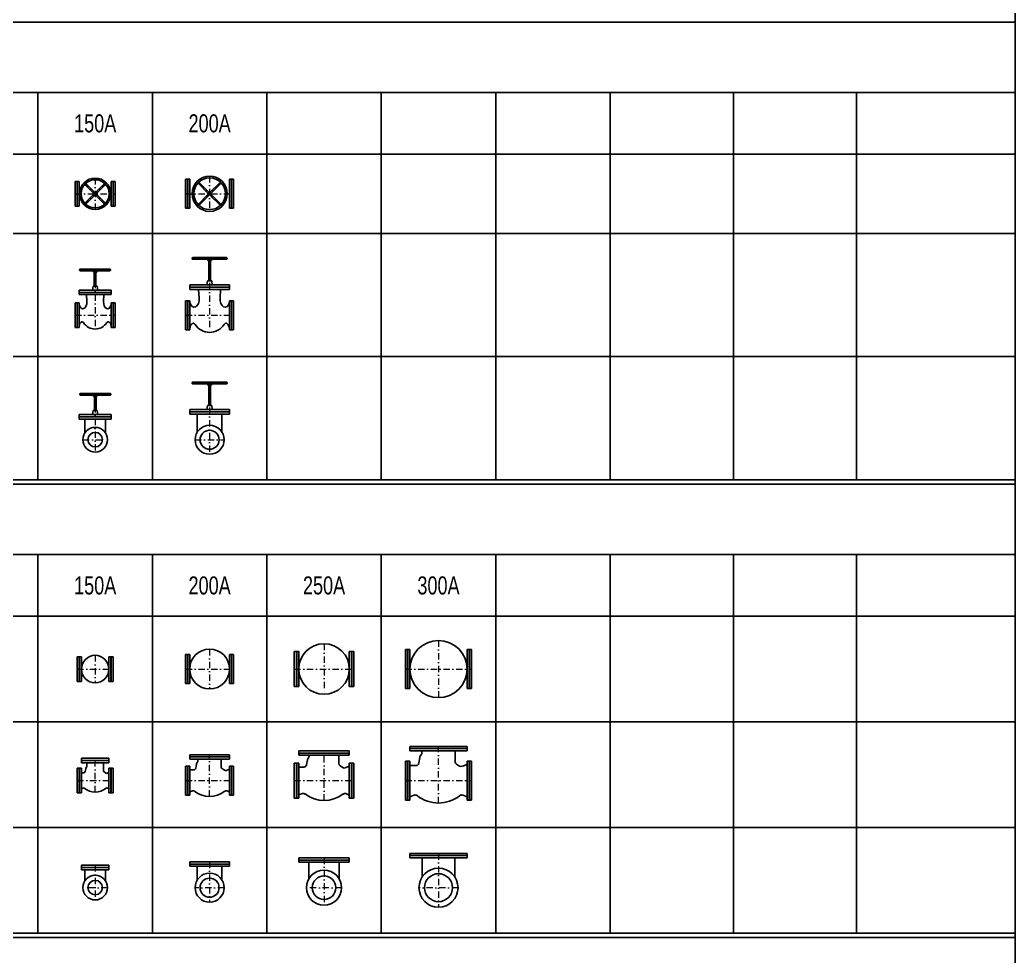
# Model space of a CAD drawing. Extents: x 0 to 60630, y 0 to 46389.
# Drawn here: x 13639 to 24944, y 10500 to 21136 of the extents above; entities that cross this region are included whole.
import ezdxf
from ezdxf.enums import TextEntityAlignment as Align

# ---------------------------------------------------------------- set-up
doc = ezdxf.new("R2010")
doc.units = 0
doc.header["$LTSCALE"] = 30
doc.header["$MEASUREMENT"] = 0
doc.linetypes.add('DGN Style 4', pattern=[4.8, 2.4, -1.2, 0, -1.2])
doc.layers.add('L(c)', color=1, linetype='DGN Style 4', lineweight=5)
doc.layers.add('L(txt)', color=2, linetype='Continuous', lineweight=13)
doc.styles.add('Style-ENGINEERING', font='ENGINEERING.shx')

# ---------------------------------------------------------------- blocks, each defined once
blk = doc.blocks.new('*U30')
for p, q in [((-273, 165), (-251, 165)), ((-273, 165), (-273, -165)), ((-251, 165), (-251, -165)), ((-248, 165), (-248, -165)), ((-248, 165), (-226, 165)), ((-226, 165), (-226, -165)), ((-15, 4), (-132, 122)), ((-4, 15), (-122, 132)), ((4, 15), (122, 132)), ((15, 4), (132, 122)), ((247, 165), (225, 165)), ((225, 165), (225, -165)), ((247, 165), (247, -165)), ((250, 165), (250, -165)), ((272, 165), (250, 165)), ((272, 165), (272, -165)), ((-132, -122), (-15, -4)), ((-122, -132), (-4, -15)), ((122, -132), (4, -15)), ((132, -122), (15, -4)), ((-273, -165), (-251, -165)), ((-248, -165), (-226, -165)), ((247, -165), (225, -165)), ((272, -165), (250, -165))]:
    blk.add_line(p, q)
for radius in [200, 180, 15.6]:
    blk.add_circle((0, 0), radius)
blk = doc.blocks.new('*U31')
for p, q in [((-228, 140), (-206, 140)), ((-228, 140), (-228, -140)), ((-206, 140), (-206, -140)), ((-203, 140), (-203, -140)), ((-203, 140), (-181, 140)), ((-181, 140), (-181, -140)), ((-4, 15), (-107, 118)), ((4, 15), (107, 118)), ((203, 140), (181, 140)), ((181, 140), (181, -140)), ((203, 140), (203, -140)), ((206, 140), (206, -140)), ((228, 140), (206, 140)), ((228, 140), (228, -140)), ((-15, 4), (-118, 107)), ((15, 4), (118, 107)), ((-118, -107), (-15, -4)), ((-107, -118), (-4, -15)), ((107, -118), (4, -15)), ((118, -107), (15, -4)), ((-228, -140), (-206, -140)), ((-203, -140), (-181, -140)), ((203, -140), (181, -140)), ((228, -140), (206, -140))]:
    blk.add_line(p, q)
for radius in [178, 160, 15.6]:
    blk.add_circle((0, 0), radius)
blk = doc.blocks.new('*U42')
for p, q in [((167, 341), (-168, 341)), ((167, 321), (-168, 321)), ((-20, 306), (-20, 321)), ((0, 306), (-20, 306)), ((-10, 147), (-10, 306)), ((0, 306), (20, 306)), ((9, 147), (9, 306)), ((20, 306), (20, 321)), ((-30, 102), (-24, 147)), ((24, 147), (-24, 147)), ((30, 102), (24, 147)), ((181, 102), (-181, 102)), ((-181, 50), (-181, 102)), ((181, 76), (-181, 76)), ((181, 50), (-181, 50)), ((-96, -27), (-100, 50)), ((96, -27), (100, 50)), ((181, 50), (181, 102)), ((-228, -44), (-206, -44)), ((-228, -44), (-228, -324)), ((-206, -44), (-206, -324)), ((-203, -44), (-203, -324)), ((-203, -44), (-181, -44)), ((-181, -44), (-181, -324)), ((203, -44), (181, -44)), ((181, -44), (181, -324)), ((203, -44), (203, -324)), ((206, -44), (206, -324)), ((228, -44), (206, -44)), ((228, -44), (228, -324)), ((-228, -324), (-206, -324)), ((-203, -324), (-181, -324)), ((203, -324), (181, -324)), ((228, -324), (206, -324))]:
    blk.add_line(p, q)
for centre, start, end in [((-168, 331), 89.9989, 270.0011), ((167, 331), 269.9989, 90.0011)]:
    blk.add_arc(centre, 10, start, end)
for centre, major_axis, ratio, start_param, end_param in [((-140, -36), (0, -74.4), 0.601211, 5.13055, 7.976703), ((140, -36), (0, 74.4), 0.601211, 1.448075, 4.293918), ((-149, -332), (0, -74.4), 0.448337, 2.598136, 4.377703), ((0, -184), (0, -157), 0.999933, 5.280349, 6.283185), ((0, -184), (0, -157), 0.999933, 0, 1.002836), ((149, -332), (0, 74.4), 0.448337, 5.047589, 6.826642)]:
    blk.add_ellipse(centre, major_axis=major_axis, ratio=ratio, start_param=start_param, end_param=end_param)
blk = doc.blocks.new('*U43')
for p, q in [((190, 425), (-190, 425)), ((190, 405), (-190, 405)), ((-20, 391), (-20, 405)), ((0, 391), (-20, 391)), ((-10, 159), (-10, 391)), ((0, 425), (47, 425)), ((0, 391), (20, 391)), ((9, 159), (9, 391)), ((20, 391), (20, 405)), ((225, 114), (-225, 114)), ((-225, 62), (-225, 114)), ((-30, 114), (-24, 159)), ((24, 159), (-24, 159)), ((30, 114), (24, 159)), ((225, 62), (225, 114)), ((225, 88), (-225, 88)), ((225, 62), (-225, 62)), ((-119, -35), (-125, 62)), ((119, -35), (125, 62)), ((-273, -65), (-251, -65)), ((-273, -65), (-273, -395)), ((-251, -65), (-251, -395)), ((-248, -65), (-248, -395)), ((-248, -65), (-226, -65)), ((-226, -65), (-226, -395)), ((247, -65), (225, -65)), ((225, -65), (225, -395)), ((247, -65), (247, -395)), ((250, -65), (250, -395)), ((272, -65), (250, -65)), ((272, -65), (272, -395)), ((-273, -395), (-251, -395)), ((-248, -395), (-226, -395)), ((247, -395), (225, -395)), ((272, -395), (250, -395))]:
    blk.add_line(p, q)
for centre, start, end in [((-190, 415), 89.9989, 270.0011), ((190, 415), 269.9989, 90.0011)]:
    blk.add_arc(centre, 10, start, end)
for centre, major_axis, ratio, start_param, end_param in [((-174, -46), (0, -92.6), 0.60119, 5.13055, 7.976703), ((174, -46), (0, 92.6), 0.60119, 1.448075, 4.293918), ((-186, -414), (0, -92.6), 0.448322, 2.598136, 4.377703), ((0, -230), (0, -195), 0.999897, 5.280349, 6.283185), ((0, -230), (0, -195), 0.999897, 0, 1.002836), ((186, -414), (0, 92.6), 0.448322, 5.047589, 6.826642)]:
    blk.add_ellipse(centre, major_axis=major_axis, ratio=ratio, start_param=start_param, end_param=end_param)
blk = doc.blocks.new('*U44')
for p, q in [((190, 410), (-190, 410)), ((190, 390), (-190, 390)), ((-20, 375), (-20, 390)), ((0, 375), (-20, 375)), ((-9, 144), (-9, 375)), ((0, 410), (47, 410)), ((0, 375), (20, 375)), ((10, 144), (10, 375)), ((20, 375), (20, 390)), ((-30, 98), (-24, 144)), ((24, 144), (-24, 144)), ((30, 98), (24, 144)), ((225, 98), (-225, 98)), ((-225, 47), (-225, 98)), ((225, 73), (-225, 73)), ((225, 47), (-225, 47)), ((-140, -158), (-140, 47)), ((140, -158), (140, 47)), ((225, 47), (225, 98))]:
    blk.add_line(p, q)
for radius in [165, 108]:
    blk.add_circle((0, -245), radius)
for centre, start, end in [((-190, 400), 89.9989, 270.0011), ((190, 400), 269.9989, 90.0011)]:
    blk.add_arc(centre, 10, start, end)
blk = doc.blocks.new('*U45')
for p, q in [((168, 333), (-167, 333)), ((168, 313), (-167, 313)), ((-20, 298), (-20, 313)), ((0, 298), (-20, 298)), ((-9, 139), (-9, 298)), ((0, 333), (47, 333)), ((0, 298), (20, 298)), ((10, 139), (10, 298)), ((20, 298), (20, 313)), ((-30, 93), (-24, 139)), ((24, 139), (-24, 139)), ((30, 93), (24, 139)), ((181, 93), (-181, 93)), ((-181, 42), (-181, 93)), ((181, 68), (-181, 68)), ((181, 42), (-181, 42)), ((-118, -118), (-118, 42)), ((118, -118), (118, 42)), ((181, 42), (181, 93))]:
    blk.add_line(p, q)
for radius in [140, 82.6]:
    blk.add_circle((0, -192), radius)
for centre, start, end in [((-167, 323), 89.9989, 270.0011), ((168, 323), 269.9989, 90.0011)]:
    blk.add_arc(centre, 10, start, end)
blk = doc.blocks.new('*U51')
for p, q in [((-376, 223), (-352, 223)), ((-376, 223), (-376, -222)), ((-352, 223), (-352, -222)), ((-349, 223), (-349, -222)), ((-349, 223), (-325, 223)), ((-325, 223), (-325, -222)), ((349, 223), (325, 223)), ((325, 223), (325, -222)), ((349, 223), (349, -222)), ((352, 223), (352, -222)), ((376, 223), (352, 223)), ((376, 223), (376, -222)), ((-376, -222), (-352, -222)), ((-349, -222), (-325, -222)), ((349, -222), (325, -222)), ((376, -222), (352, -222))]:
    blk.add_line(p, q)
blk.add_circle((0, 0), 325)
blk = doc.blocks.new('*U52')
for p, q in [((-338, 200), (-314, 200)), ((-338, 200), (-338, -200)), ((-314, 200), (-314, -200)), ((-311, 200), (-311, -200)), ((-311, 200), (-287, 200)), ((-287, 200), (-287, -200)), ((311, 200), (287, 200)), ((287, 200), (287, -200)), ((311, 200), (311, -200)), ((314, 200), (314, -200)), ((338, 200), (314, 200)), ((338, 200), (338, -200)), ((-338, -200), (-314, -200)), ((-311, -200), (-287, -200)), ((311, -200), (287, -200)), ((338, -200), (314, -200))]:
    blk.add_line(p, q)
blk.add_circle((0, 0), 287)
blk = doc.blocks.new('*U53')
for p, q in [((-273, 165), (-251, 165)), ((-273, 165), (-273, -165)), ((-251, 165), (-251, -165)), ((-248, 165), (-248, -165)), ((-248, 165), (-226, 165)), ((-226, 165), (-226, -165)), ((247, 165), (225, 165)), ((225, 165), (225, -165)), ((247, 165), (247, -165)), ((250, 165), (250, -165)), ((272, 165), (250, 165)), ((272, 165), (272, -165)), ((-273, -165), (-251, -165)), ((-248, -165), (-226, -165)), ((247, -165), (225, -165)), ((272, -165), (250, -165))]:
    blk.add_line(p, q)
blk.add_circle((0, 0), 226)
blk = doc.blocks.new('*U54')
for p, q in [((-203, 140), (-181, 140)), ((-203, 140), (-203, -140)), ((-181, 140), (-181, -140)), ((-178, 140), (-178, -140)), ((-178, 140), (-156, 140)), ((-156, 140), (-156, -140)), ((178, 140), (156, 140)), ((156, 140), (156, -140)), ((178, 140), (178, -140)), ((181, 140), (181, -140)), ((203, 140), (181, 140)), ((203, 140), (203, -140)), ((-203, -140), (-181, -140)), ((-178, -140), (-156, -140)), ((178, -140), (156, -140)), ((203, -140), (181, -140))]:
    blk.add_line(p, q)
blk.add_circle((0, 0), 156)
blk = doc.blocks.new('*U65')
for p, q in [((156, 198), (-156, 198)), ((-156, 146), (-156, 198)), ((156, 172), (-156, 172)), ((156, 146), (-156, 146)), ((-96, 146), (-96, 105)), ((96, 146), (96, 53)), ((156, 146), (156, 198)), ((-203, 83), (-181, 83)), ((-203, 83), (-203, -197)), ((-181, 83), (-181, -197)), ((-178, 83), (-178, -197)), ((-178, 83), (-156, 83)), ((-156, 83), (-156, -197)), ((-156, 30), (-131, 30)), ((-114, 45), (-108, 78)), ((-106, 84), (-98, 95)), ((123, 27), (104, 38)), ((156, 33), (138, 26)), ((178, 83), (156, 83)), ((156, 83), (156, -197)), ((178, 83), (178, -197)), ((181, 83), (181, -197)), ((203, 83), (181, 83)), ((203, 83), (203, -197)), ((-203, -197), (-181, -197)), ((-178, -197), (-156, -197)), ((-156, -148), (-141, -142)), ((156, -148), (141, -142)), ((178, -197), (156, -197)), ((203, -197), (181, -197))]:
    blk.add_line(p, q)
for centre, major_axis, start_param, end_param in [((-131, 48), (17.5, 0), 4.712389, 6.119404), ((-91, 75), (-17.5, 0), 5.716306, 6.120612), ((-113, 105), (17.5, 0), 5.715167, 6.283185), ((113, 53), (-17.5, 0), 0, 1.021571), ((132, 42), (-17.5, 0), 1.02041, 1.945198), ((-135, -158), (17.5, 0), 0.907106, 1.932548), ((0, 14), (201, 0), 4.048698, 5.376079), ((135, -158), (17.5, 0), 1.209045, 2.234487)]:
    blk.add_ellipse(centre, major_axis=major_axis, ratio=0.99989, start_param=start_param, end_param=end_param)
blk = doc.blocks.new('*U66')
for p, q in [((225, 237), (-225, 237)), ((-225, 186), (-225, 237)), ((225, 186), (225, 237)), ((225, 212), (-225, 212)), ((225, 186), (-225, 186)), ((-158, 85), (-150, 130)), ((-147, 140), (-137, 155)), ((-133, 186), (-133, 168)), ((133, 186), (133, 96)), ((-273, 107), (-251, 107)), ((-273, 107), (-273, -223)), ((-251, 107), (-251, -223)), ((-248, 107), (-248, -223)), ((-248, 107), (-226, 107)), ((-226, 107), (-226, -223)), ((-226, 64), (-182, 64)), ((170, 60), (145, 76)), ((225, 71), (192, 58)), ((247, 107), (225, 107)), ((225, 107), (225, -223)), ((247, 107), (247, -223)), ((250, 107), (250, -223)), ((272, 107), (250, 107)), ((272, 107), (272, -223)), ((-273, -223), (-251, -223)), ((-248, -223), (-226, -223)), ((-226, -186), (-196, -175)), ((225, -186), (196, -175)), ((247, -223), (225, -223)), ((272, -223), (250, -223))]:
    blk.add_line(p, q)
for centre, major_axis, start_param, end_param in [((-126, 127), (-24.4, 0), 5.716306, 6.120612), ((-157, 168), (24.4, 0), 5.715167, 6.283185), ((-182, 89), (24.4, 0), 4.712389, 6.119404), ((157, 96), (-24.4, 0), 0, 1.021571), ((183, 81), (-24.4, 0), 1.02041, 1.945198), ((-187, -197), (24.4, 0), 0.907106, 1.932548), ((0, 42), (279, 0), 4.048698, 5.376079), ((187, -197), (24.4, 0), 1.209045, 2.234487)]:
    blk.add_ellipse(centre, major_axis=major_axis, ratio=0.999855, start_param=start_param, end_param=end_param)
blk = doc.blocks.new('*U67')
for p, q in [((286, 283), (-286, 283)), ((-286, 232), (-286, 283)), ((286, 257), (-286, 257)), ((286, 232), (-286, 232)), ((-167, 232), (-167, 227)), ((167, 232), (167, 137)), ((286, 232), (286, 283)), ((-338, 143), (-314, 143)), ((-338, 143), (-338, -257)), ((-314, 143), (-314, -257)), ((-311, 143), (-311, -257)), ((-311, 143), (-287, 143)), ((-287, 143), (-287, -257)), ((-198, 122), (-189, 179)), ((-184, 191), (-172, 210)), ((311, 143), (287, 143)), ((287, 143), (287, -257)), ((311, 143), (311, -257)), ((314, 143), (314, -257)), ((338, 143), (314, 143)), ((338, 143), (338, -257)), ((-287, 96), (-229, 96)), ((214, 91), (182, 110)), ((287, 106), (241, 88)), ((-287, -219), (-246, -204)), ((287, -220), (246, -204)), ((-338, -257), (-314, -257)), ((-311, -257), (-287, -257)), ((311, -257), (287, -257)), ((338, -257), (314, -257))]:
    blk.add_line(p, q)
for centre, major_axis, start_param, end_param in [((-198, 227), (30.6, 0), 5.715167, 6.283185), ((-229, 127), (30.6, 0), 4.712389, 6.119404), ((-159, 174), (-30.6, 0), 5.716306, 6.120612), ((198, 137), (-30.6, 0), 0, 1.021571), ((230, 117), (-30.6, 0), 1.02041, 1.945198), ((-235, -233), (30.6, 0), 0.907106, 1.932548), ((0, 68), (351, 0), 4.048698, 5.376079), ((235, -233), (30.6, 0), 1.209045, 2.234487)]:
    blk.add_ellipse(centre, major_axis=major_axis, ratio=0.999882, start_param=start_param, end_param=end_param)
blk = doc.blocks.new('*U68')
for p, q in [((324, 322), (-324, 322)), ((-324, 271), (-324, 322)), ((324, 296), (-324, 296)), ((324, 271), (-324, 271)), ((-207, 210), (-193, 232)), ((188, 271), (188, 149)), ((324, 271), (324, 322)), ((-376, 154), (-352, 154)), ((-376, 154), (-376, -291)), ((-352, 154), (-352, -291)), ((-349, 154), (-349, -291)), ((-349, 154), (-325, 154)), ((-325, 154), (-325, -291)), ((-223, 133), (-212, 197)), ((240, 97), (204, 120)), ((325, 116), (271, 95)), ((349, 154), (325, 154)), ((325, 154), (325, -291)), ((349, 154), (349, -291)), ((352, 154), (352, -291)), ((376, 154), (352, 154)), ((376, 154), (376, -291)), ((-325, 104), (-256, 104)), ((-376, -291), (-352, -291)), ((-349, -291), (-325, -291)), ((-325, -252), (-276, -233)), ((325, -252), (276, -233)), ((349, -291), (325, -291)), ((376, -291), (352, -291))]:
    blk.add_line(p, q)
for centre, major_axis, start_param, end_param in [((-222, 250), (34.4, 0), 5.715167, 6.917876), ((-256, 138), (34.4, 0), 4.712389, 6.119404), ((-178, 191), (-34.4, 0), 5.716306, 6.120612), ((222, 149), (-34.4, 0), 0, 1.021571), ((258, 127), (-34.4, 0), 1.02041, 1.945198), ((-264, -265), (34.4, 0), 0.907106, 1.932548), ((0, 72), (394, 0), 4.048698, 5.376079), ((264, -265), (34.4, 0), 1.209045, 2.234487)]:
    blk.add_ellipse(centre, major_axis=major_axis, ratio=0.999895, start_param=start_param, end_param=end_param)
blk = doc.blocks.new('*U69')
for p, q in [((324, 306), (-324, 306)), ((-324, 255), (-324, 306)), ((324, 281), (-324, 281)), ((324, 255), (-324, 255)), ((-187, 37), (-187, 255)), ((187, 37), (187, 255)), ((324, 255), (324, 306))]:
    blk.add_line(p, q)
for radius in [222, 159]:
    blk.add_circle((0, -84), radius)
blk = doc.blocks.new('*U70')
for p, q in [((286, 270), (-286, 270)), ((-286, 219), (-286, 270)), ((286, 244), (-286, 244)), ((286, 219), (286, 270)), ((286, 219), (-286, 219)), ((-172, 32), (-172, 219)), ((172, 32), (172, 219))]:
    blk.add_line(p, q)
for radius in [200, 134]:
    blk.add_circle((0, -70), radius)
blk = doc.blocks.new('*U71')
for p, q in [((225, 230), (-225, 230)), ((-225, 179), (-225, 230)), ((225, 179), (225, 230)), ((225, 204), (-225, 204)), ((225, 179), (-225, 179)), ((-140, 22), (-140, 179)), ((140, 22), (140, 179))]:
    blk.add_line(p, q)
for radius in [165, 108]:
    blk.add_circle((0, -65), radius)
blk = doc.blocks.new('*U72')
for p, q in [((156, 198), (-156, 198)), ((-156, 146), (-156, 198)), ((156, 172), (-156, 172)), ((156, 146), (-156, 146)), ((-118, 17), (-118, 146)), ((118, 17), (118, 146)), ((156, 146), (156, 198))]:
    blk.add_line(p, q)
for radius in [140, 82.6]:
    blk.add_circle((0, -57), radius)

msp = doc.modelspace()

# ---------------------------------------------------------------- linework, layer by layer
for p, q in [((24944, 44389), (24944, 1861)), ((3444, 21111), (24944, 21111)), ((3444, 20311), (24944, 20311)), ((13844, 20311), (13844, 15911)), ((15144, 20311), (15144, 15911)), ((16444, 20311), (16444, 15911)), ((17744, 20311), (17744, 15911)), ((19044, 20311), (19044, 15911)), ((20344, 20311), (20344, 15911)), ((21744, 20311), (21744, 15911)), ((23144, 20311), (23144, 15911)), ((3444, 19611), (24944, 19611)), ((3444, 18711), (24944, 18711)), ((3444, 17311), (24944, 17311)), ((3444, 15911), (24944, 15911)), ((3444, 15861), (24944, 15861)), ((3444, 15061), (24944, 15061)), ((13844, 15061), (13844, 10761)), ((15144, 15061), (15144, 10761)), ((16444, 15061), (16444, 10761)), ((17744, 15061), (17744, 10761)), ((19044, 15061), (19044, 10761)), ((20344, 15061), (20344, 10761)), ((21744, 15061), (21744, 10761)), ((23144, 15061), (23144, 10761)), ((3444, 14361), (24944, 14361)), ((3444, 13161), (24944, 13161)), ((3444, 11961), (24944, 11961)), ((3444, 10761), (24944, 10761)), ((3444, 10711), (24944, 10711))]:
    msp.add_line(p, q)
at = {"layer": 'L(c)'}
for p, q in [((14494, 19339), (14494, 18984)), ((15794, 19361), (15794, 18961)), ((14369, 19036), (14620, 19287)), ((14620, 19036), (14369, 19287)), ((15653, 19020), (15936, 19303)), ((15936, 19020), (15653, 19303)), ((14266, 19161), (14722, 19161)), ((15522, 19161), (16067, 19161)), ((15794, 18436), (15794, 17586)), ((14494, 18306), (14494, 17625)), ((14266, 17781), (14722, 17781)), ((15522, 17781), (16067, 17781)), ((15794, 17021), (15794, 16201)), ((14494, 16891), (14494, 16226)), ((14354, 16366), (14634, 16366)), ((15629, 16366), (15959, 16366)), ((17094, 14048), (17094, 13474)), ((18394, 14086), (18394, 13436)), ((14494, 13917), (14494, 13605)), ((15794, 13987), (15794, 13536)), ((14291, 13761), (14697, 13761)), ((15522, 13761), (16067, 13761)), ((16756, 13761), (17432, 13761)), ((18018, 13761), (18770, 13761)), ((15794, 12313), (15794, 12788)), ((17094, 12267), (17094, 12833)), ((18394, 12239), (18394, 12883)), ((14494, 12364), (14494, 12748)), ((14291, 12493), (14697, 12493)), ((15522, 12493), (16067, 12493)), ((16756, 12493), (17432, 12493)), ((18018, 12493), (18770, 12493)), ((18394, 11667), (18394, 11055)), ((14494, 11532), (14494, 11137)), ((15794, 11572), (15794, 11112)), ((17094, 11617), (17094, 11077)), ((14634, 11277), (14354, 11277)), ((15959, 11277), (15629, 11277)), ((17294, 11277), (16894, 11277)), ((18617, 11277), (18172, 11277))]:
    msp.add_line(p, q, dxfattribs=at)

# ---------------------------------------------------------------- block references
for name, p in [('*U31', (14494, 19161)), ('*U30', (15794, 19161)), ('*U43', (15794, 18011)), ('*U42', (14494, 17965)), ('*U44', (15794, 16611)), ('*U45', (14494, 16559)), ('*U52', (17094, 13761)), ('*U51', (18394, 13761)), ('*U54', (14494, 13761)), ('*U53', (15794, 13761)), ('*U66', (15794, 12551)), ('*U67', (17094, 12550)), ('*U68', (18394, 12561)), ('*U65', (14494, 12551)), ('*U69', (18394, 11361)), ('*U72', (14494, 11335)), ('*U71', (15794, 11342)), ('*U70', (17094, 11347))]:
    msp.add_blockref(name, p)

# ---------------------------------------------------------------- texts
at = {"layer": 'L(txt)', "style": 'Style-ENGINEERING', "width": 0.75}
for s, p in [('150A', (14494, 19961)), ('200A', (15794, 19961)), ('150A', (14494, 14711)), ('200A', (15794, 14711)), ('250A', (17094, 14711)), ('300A', (18394, 14711))]:
    msp.add_text(s, height=204.8, dxfattribs=at).set_placement(p, align=Align.MIDDLE_CENTER)

doc.saveas('drawing.dxf')
